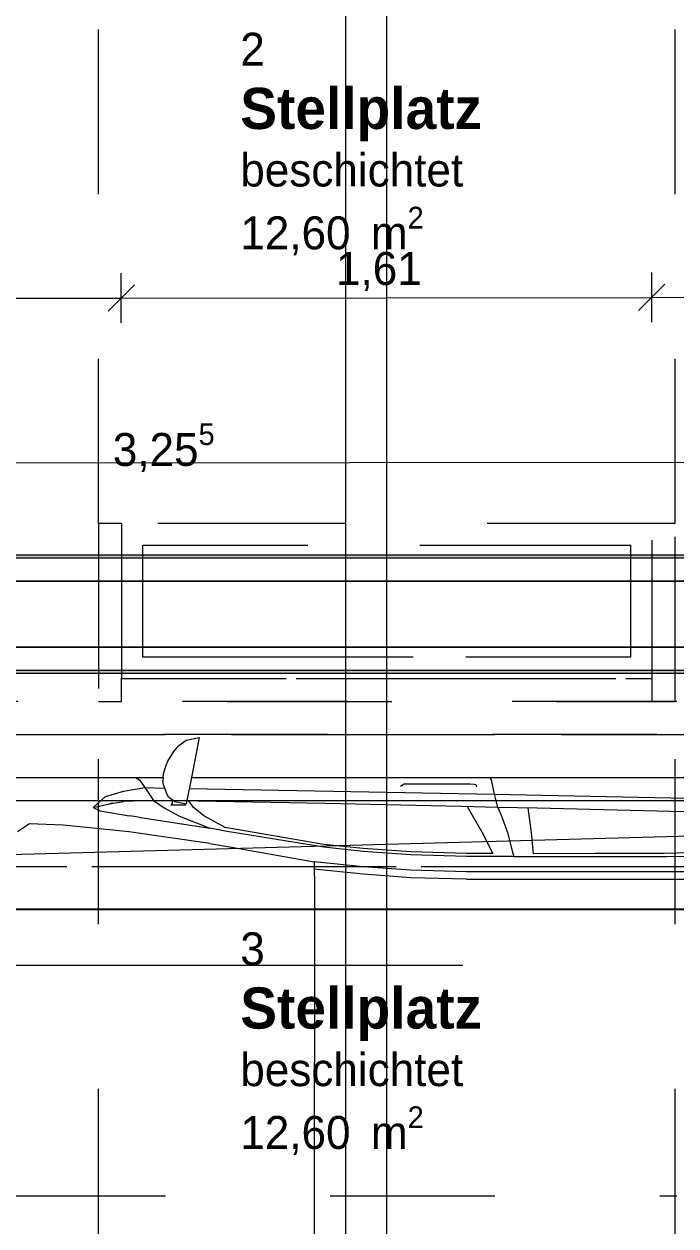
# Model space of a CAD drawing. Header units: metres. Extents: x -14 to 130, y -38 to 4.
# Drawn here: x 2.024 to 4.003, y -15.961 to -12.314 of the extents above; entities that cross this region are included whole.
import ezdxf

# ---------------------------------------------------------------- set-up
doc = ezdxf.new("R2010")
doc.units = ezdxf.units.M
doc.header["$MEASUREMENT"] = 0
for name, pattern in [('Baufluchtlinie', [0.013, 0.008, -0.005]), ('Kanal', [0.005, 0.003, -0.001, 0, -0.001]), ('Strichliert_1_-1', [2, 1, -1]), ('Untersicht', [0.001, 0.0005, -0.0005])]:
    doc.linetypes.add(name, pattern=pattern)
for name, color, linetype in [('-1._KG PP_3_210 Decke', 7, 'Continuous'), ('-1._KG PP_3_250 Träger Unterzug', 7, 'Continuous'), ('-1._KG PP_3_570 Beschriftung 3D', 7, 'Continuous'), ('-1._KG PP_3_810 Raum', 7, 'Continuous'), ('-1._KG PP_3_815 Raumbegrenzung', 7, 'Continuous'), ('-1._KG PP_3_950 Polierplan Bemaßung', 7, 'Continuous'), ('-1._KG PP_3_970 Brandschutz', 7, 'Continuous'), ('-1._KG PP_3_Bemaßen_Sperrmaß 2D', 7, 'Continuous'), ('-1._KG PP_3_Kataster Grenzpunkte_Grenzpunkt (GP) Hausecke_Kennzeichen', 7, 'Continuous'), ('-1._KG PP_3_Kataster Grenzpunkte_Grenzpunkt (GP) Zeichen im Fels_Kennzeichen', 7, 'Continuous'), ('-1._KG PP_3_Kataster Grundstücke_Grundstück', 7, 'Continuous'), ('-1._KG PP_3_Neubau_840 Baulinien', 7, 'Continuous')]:
    doc.layers.add(name, color=color, linetype=linetype)
doc.styles.add('ERSTELLTER_STIL_5', font='')
doc.styles.add('ERSTELLTER_STIL_9', font='')
doc.styles.get('ERSTELLTER_STIL_5').set_extended_font_data('Eurostile')
doc.styles.get('ERSTELLTER_STIL_9').set_extended_font_data('Eurostile', bold=True)
doc.linetypes.add('GAS', pattern='A,0,[1,415_260415_PP_VA_1_2 -1 KG1.Shx,S=0.186508,R=0,X=0,Y=0],-26.5,0', length=26.5)

msp = doc.modelspace()

# ---------------------------------------------------------------- hatches: boundary and pattern name
at = {"layer": '-1._KG PP_3_570 Beschriftung 3D', "linetype": 'Continuous', "lineweight": 0, "true_color": 0x191100}
h = msp.add_hatch(color=28, dxfattribs=at)
h.paths.add_polyline_path([(0.8669, -11.48), (0.8449, -11.48), (0.8449, -11.49), (0.8669, -11.49), (0.8669, -11.935), (1.0169, -11.935), (1.0169, -11.56), (1.7669, -11.56), (1.7669, -11.49), (4.9669, -11.49), (4.9669, -11.56), (5.7169, -11.56), (5.7169, -11.935), (5.7869, -11.935), (5.7869, -13.105), (5.7169, -13.105), (5.7169, -13.855), (4.9669, -13.855), (4.9669, -13.925), (1.7669, -13.925), (1.7669, -13.855), (1.0169, -13.855), (1.0169, -13.105), (0.8669, -13.105), (0.8669, -14.005), (1.7669, -14.005), (1.7669, -13.935), (4.9669, -13.935), (4.9669, -14.005), (5.7869, -14.005), (5.7869, -14.205), (4.9669, -14.205), (4.9669, -14.275), (1.7669, -14.275), (1.7669, -14.205), (0.8669, -14.205), (0.8669, -15.105), (1.0169, -15.105), (1.0169, -14.355), (1.7669, -14.355), (1.7669, -14.285), (4.9669, -14.285), (4.9669, -14.355), (5.7169, -14.355), (5.7169, -15.105), (5.7869, -15.105), (5.7869, -15.825), (5.7169, -15.825), (5.7169, -16.575), (4.9669, -16.575), (4.9669, -16.645), (1.7669, -16.645), (1.7669, -16.575), (1.0169, -16.575), (1.0169, -15.825), (0.8669, -15.825), (0.8669, -16.725), (1.7669, -16.725), (1.7669, -16.655), (4.9669, -16.655), (4.9669, -16.725), (5.7869, -16.725), (5.7869, -16.925), (4.9669, -16.925), (4.9669, -16.995), (1.7669, -16.995), (1.7669, -16.925), (0.8669, -16.925), (0.8669, -17.825), (1.0169, -17.825), (1.0169, -17.075), (1.7669, -17.075), (1.7669, -17.005), (4.9669, -17.005), (4.9669, -17.075), (5.7169, -17.075), (5.7169, -17.825), (5.7869, -17.825), (5.7869, -18.995), (5.7169, -18.995), (5.7169, -19.37), (4.9669, -19.37), (4.9669, -19.44), (1.7669, -19.44), (1.7669, -19.37), (1.0169, -19.37), (1.0169, -18.995), (0.8669, -18.995), (0.8669, -19.895), (1.0169, -19.895), (1.0169, -19.52), (1.7669, -19.52), (1.7669, -19.45), (4.9669, -19.45), (4.9669, -19.52), (5.7169, -19.52), (5.7169, -19.895), (5.7869, -19.895), (5.7869, -21.065), (5.7169, -21.065), (5.7169, -21.815), (4.9669, -21.815), (4.9669, -21.885), (1.7669, -21.885), (1.7669, -21.815), (1.0169, -21.815), (1.0169, -21.065), (0.8669, -21.065), (0.8669, -21.965), (1.7669, -21.965), (1.7669, -21.895), (4.9669, -21.895), (4.9669, -21.965), (5.7869, -21.965), (5.7869, -22.165), (4.9669, -22.165), (4.9669, -22.235), (1.7669, -22.235), (1.7669, -22.165), (0.8669, -22.165), (0.8669, -23.065), (1.0169, -23.065), (1.0169, -22.315), (1.7669, -22.315), (1.7669, -22.245), (4.9669, -22.245), (4.9669, -22.315), (5.7169, -22.315), (5.7169, -23.065), (5.7869, -23.065), (5.7869, -24.235), (5.7169, -24.235), (5.7169, -24.61), (4.9669, -24.61), (4.9669, -24.68), (1.7669, -24.68), (1.7669, -24.61), (1.0169, -24.61), (1.0169, -24.235), (0.8669, -24.235), (0.8669, -25.135), (1.0169, -25.135), (1.0169, -24.76), (1.7669, -24.76), (1.7669, -24.69), (4.9669, -24.69), (4.9669, -24.76), (5.7169, -24.76), (5.7169, -25.135), (5.7869, -25.135), (5.7869, -26.305), (5.7169, -26.305), (5.7169, -27.055), (4.9669, -27.055), (4.9669, -27.125), (1.7669, -27.125), (1.7669, -27.055), (1.0169, -27.055), (1.0169, -26.305), (0.8669, -26.305), (0.8669, -27.205), (1.7669, -27.205), (1.7669, -27.135), (4.9669, -27.135), (4.9669, -27.205), (5.8569, -27.205), (5.8569, -27.2189), (4.976, -27.345), (4.9859, -27.4143), (1.8181, -27.8674), (1.8082, -27.7981), (0.9173, -27.9256), (1.0447, -28.8165), (1.1932, -28.7953), (1.087, -28.0528), (1.8294, -27.9466), (1.8195, -27.8773), (4.9873, -27.4242), (4.9972, -27.4935), (5.7396, -27.3872), (5.8458, -28.1297), (5.9151, -28.1198), (6.0171, -28.8325), (5.9478, -28.8424), (6.054, -29.5849), (5.3116, -29.6911), (5.3215, -29.7604), (2.1537, -30.2135), (2.1438, -30.1442), (1.4014, -30.2504), (1.2952, -29.508), (1.1467, -29.5292), (1.2741, -30.4202), (0.9173, -30.4715), (1.0447, -31.3624), (1.1932, -31.3412), (1.087, -30.5987), (1.8294, -30.4925), (1.8195, -30.4232), (4.9873, -29.9701), (4.9972, -30.0394), (5.7396, -29.9332), (5.8458, -30.6756), (5.9151, -30.6657), (6.0171, -31.3784), (5.9478, -31.3883), (6.054, -32.1308), (5.3116, -32.237), (5.3215, -32.3063), (2.1537, -32.7594), (2.1438, -32.6901), (1.4014, -32.7963), (1.2952, -32.0539), (1.1467, -32.0751), (1.2741, -32.9661), (2.1651, -32.8386), (2.1551, -32.7693), (5.3229, -32.3162), (5.3328, -32.3855), (13.0079, -31.2875), (13.0178, -31.3553), (13.9084, -31.2254), (13.8997, -31.166), (17.0675, -30.7129), (17.0749, -30.7638), (17.9655, -30.634), (17.8356, -29.7434), (17.7645, -29.7538), (17.6625, -29.0411), (17.7318, -29.031), (17.602, -28.1404), (16.7114, -28.2702), (16.7227, -28.3479), (13.555, -28.8011), (13.5557, -28.806), (13.5448, -28.7318), (12.6543, -28.8616), (12.7841, -29.7522), (12.8533, -29.7421), (12.9553, -30.4549), (12.8879, -30.4647), (13.0065, -31.2777), (6.2223, -32.2481), (6.0963, -31.3671), (6.027, -31.377), (5.925, -30.6643), (5.9943, -30.6544), (5.8668, -29.7632), (6.2237, -29.7121), (6.0963, -28.8212), (6.027, -28.8311), (5.925, -28.1184), (5.9943, -28.1084), (5.8669, -27.2175), (5.8669, -26.305), (5.7969, -26.305), (5.7969, -25.135), (5.8669, -25.135), (5.8669, -24.235), (5.7969, -24.235), (5.7969, -23.065), (5.8669, -23.065), (5.8669, -22.165), (5.7969, -22.165), (5.7969, -21.965), (5.8669, -21.965), (5.8669, -21.065), (5.7969, -21.065), (5.7969, -19.895), (5.8669, -19.895), (5.8669, -18.995), (5.7969, -18.995), (5.7969, -17.825), (5.8669, -17.825), (5.8669, -16.925), (5.7969, -16.925), (5.7969, -16.725), (5.8669, -16.725), (5.8669, -15.825), (5.7969, -15.825), (5.7969, -15.105), (5.8669, -15.105), (5.8669, -14.205), (5.7969, -14.205), (5.7969, -14.005), (5.8669, -14.005), (5.8669, -13.105), (5.7969, -13.105), (5.7969, -11.935), (5.8669, -11.935), (5.8669, -11.035), (5.7969, -11.035), (5.7969, -9.865), (5.8669, -9.865), (5.8669, -8.965), (4.9669, -8.965), (4.9669, -9.035), (1.7669, -9.035), (1.7669, -8.965), (0.8669, -8.965), (0.8669, -9.865), (1.0169, -9.865), (1.0169, -9.115), (1.7669, -9.115), (1.7669, -9.045), (4.9669, -9.045), (4.9669, -9.115), (5.7169, -9.115), (5.7169, -9.865), (5.7869, -9.865), (5.7869, -11.035), (5.7169, -11.035), (5.7169, -11.41), (4.9669, -11.41), (4.9669, -11.48), (1.7669, -11.48), (1.7669, -11.41), (1.0169, -11.41), (1.0169, -11.035), (0.8669, -11.035)])
h.paths.add_polyline_path([(12.9325, -29.7306), (12.8243, -28.9884), (13.5665, -28.8802), (13.5564, -28.811), (16.7241, -28.3578), (16.7228, -28.3486), (16.733, -28.4186), (17.4752, -28.3104), (17.5834, -29.0526), (17.6526, -29.0425), (17.7546, -29.7552), (17.6872, -29.7651), (17.7954, -30.5072), (17.0532, -30.6154), (17.066, -30.703), (13.8983, -31.1561), (13.8867, -31.077), (13.1446, -31.1852), (13.0364, -30.443), (12.9652, -30.4534), (12.8632, -29.7407)], flags=0)

# ---------------------------------------------------------------- linework, layer by layer
at = {"layer": '-1._KG PP_3_210 Decke', "color": 7, "linetype": 'Untersicht', "lineweight": 13, "ltscale": 1000, "true_color": 0xf4f4f4, "flags": 128}
msp.add_lwpolyline([(0.1444, -3.915), (0.1845, -14.87), (15.32, -14.87), (15.32, -6.225), (10.905, -6.225), (10.905, -6.065), (8.925, -6.065), (8.925, -4.045), (8.745, -4.045), (8.745, -3.915), (5.625, -3.915), (0.8144, -3.915)], close=True, dxfattribs=at)
at = {"layer": '-1._KG PP_3_210 Decke', "color": 8, "linetype": 'Untersicht', "lineweight": 13, "ltscale": 1000, "flags": 128}
msp.add_lwpolyline([(0.1831, -14.47), (0.185, -14.9998), (0.185, -21.895), (3.305, -21.895), (3.305, -22.165), (4.905, -22.165), (4.905, -24.32), (7.875, -24.32), (7.875, -23.85), (9.87, -23.85), (9.87, -24.32), (13.0067, -24.32), (12.9484, -23.92), (12.865, -23.92), (12.865, -21.895), (18.7604, -21.895), (18.7621, -21.495), (18.7694, -20.4274), (14.6603, -20.4274), (15.32, -17.3819), (15.32, -14.87), (15.32, -14.47)], close=True, dxfattribs=at)
at = {"layer": '-1._KG PP_3_250 Träger Unterzug', "color": 76, "linetype": 'GAS', "lineweight": 13, "ltscale": 1000, "true_color": 0x3f7f02}
msp.add_line((0.6538, -14.67), (15.32, -14.67), dxfattribs=at)
at = {"layer": '-1._KG PP_3_250 Träger Unterzug', "color": 76, "linetype": 'Untersicht', "lineweight": 13, "ltscale": 1000, "true_color": 0x3f7f02, "flags": 128}
for points in [[(0.6538, -14.47), (4.105, -14.47)], [(0.6538, -14.87), (4.105, -14.87)]]:
    msp.add_lwpolyline(points, dxfattribs=at)
at = {"layer": '-1._KG PP_3_570 Beschriftung 3D', "color": 150, "linetype": 'Continuous', "lineweight": 13, "ltscale": 1000, "true_color": 0x0f7ffe}
for p, q in [((2.5163, -14.4874), (2.5554, -14.4793)), ((2.5554, -14.4793), (2.5319, -14.6)), ((2.4789, -14.5217), (2.4924, -14.5046)), ((2.4924, -14.5046), (2.5163, -14.4874)), ((2.4553, -14.5626), (2.4606, -14.5511)), ((2.4606, -14.5511), (2.4789, -14.5217)), ((2.4472, -14.5896), (2.4553, -14.5626)), ((1.7772, -14.6), (2.2573, -14.6001)), ((2.2573, -14.6001), (2.3624, -14.6)), ((2.3624, -14.6), (2.3744, -14.607)), ((2.3624, -14.6), (2.4465, -14.6)), ((2.3744, -14.607), (2.3906, -14.6303)), ((2.4465, -14.6), (2.4456, -14.6125)), ((2.4468, -14.6219), (2.4456, -14.6125)), ((2.4465, -14.6), (2.4472, -14.5896)), ((2.4549, -14.645), (2.4468, -14.6219)), ((2.5319, -14.6), (2.5163, -14.6803)), ((2.5319, -14.6), (3.4379, -14.6001)), ((3.1669, -14.6265), (3.1747, -14.6211)), ((3.1793, -14.6197), (3.1747, -14.6211)), ((3.1793, -14.6197), (3.3771, -14.6197)), ((3.3771, -14.6197), (3.3902, -14.6206)), ((3.3902, -14.6206), (3.3954, -14.6217)), ((3.3954, -14.6217), (3.3972, -14.6285)), ((3.4379, -14.6001), (4.4779, -14.6)), ((3.4424, -14.6072), (3.4379, -14.6001)), ((3.4517, -14.651), (3.4424, -14.6072)), ((2.2337, -14.6913), (2.2711, -14.6582)), ((2.2711, -14.6582), (2.3263, -14.6413)), ((2.3263, -14.6413), (2.3906, -14.6303)), ((2.3906, -14.6303), (2.4498, -14.6326)), ((2.3906, -14.6303), (2.4166, -14.6701)), ((2.4498, -14.6326), (2.4506, -14.6326)), ((2.4621, -14.6601), (2.4549, -14.645)), ((2.4802, -14.673), (2.4621, -14.6601)), ((2.5253, -14.634), (3.4517, -14.6508)), ((3.4517, -14.6508), (4.4369, -14.6707)), ((3.462, -14.6918), (3.4517, -14.651)), ((2.2337, -14.6913), (2.2836, -14.6798)), ((2.2337, -14.6913), (2.255, -14.7019)), ((2.2406, -14.6947), (2.2406, -14.6947)), ((2.2836, -14.6798), (2.3254, -14.6732)), ((2.2931, -14.6783), (2.2836, -14.6798)), ((2.4166, -14.6701), (2.3254, -14.6732)), ((2.4166, -14.6701), (2.4496, -14.6919)), ((2.4742, -14.671), (2.4166, -14.6701)), ((2.4496, -14.6919), (2.4962, -14.7175)), ((2.4708, -14.6847), (2.4749, -14.6767)), ((2.5143, -14.6846), (2.4708, -14.6847)), ((2.4749, -14.6767), (2.4739, -14.6686)), ((2.4802, -14.673), (2.5163, -14.6803)), ((2.5143, -14.6846), (2.5126, -14.6796)), ((2.5515, -14.6717), (2.518, -14.6714)), ((2.5388, -14.6916), (2.5244, -14.6715)), ((2.542, -14.6942), (2.5388, -14.6916)), ((2.5701, -14.7165), (2.542, -14.6942)), ((2.9394, -14.6796), (2.5515, -14.6717)), ((3.3505, -14.6878), (2.9394, -14.6796)), ((3.462, -14.6918), (3.3505, -14.6878)), ((3.369, -14.6884), (3.4144, -14.7671)), ((3.5817, -14.6929), (3.462, -14.6918)), ((3.462, -14.6918), (3.4716, -14.7148)), ((3.5641, -14.7671), (3.5542, -14.6926)), ((3.9863, -14.7032), (3.5817, -14.6929)), ((2.255, -14.7019), (2.3433, -14.7164)), ((2.3583, -14.7189), (2.3433, -14.7164)), ((2.3713, -14.7209), (2.3583, -14.7189)), ((2.3583, -14.7189), (2.3583, -14.7189)), ((2.3713, -14.7209), (2.5879, -14.7544)), ((2.4962, -14.7175), (2.5877, -14.7544)), ((2.6347, -14.7524), (2.5701, -14.7165)), ((3.4716, -14.7148), (3.4914, -14.7671)), ((4.3063, -14.7117), (3.9863, -14.7032)), ((2.0408, -14.7404), (2.0039, -14.7647)), ((2.1424, -14.7451), (2.0408, -14.7404)), ((2.2038, -14.7508), (2.1424, -14.7451)), ((2.2536, -14.7561), (2.2038, -14.7508)), ((2.3425, -14.7652), (2.2536, -14.7561)), ((2.5883, -14.8002), (2.3425, -14.7652)), ((2.6344, -14.763), (2.5877, -14.7544)), ((2.9338, -14.8121), (2.6344, -14.763)), ((2.9339, -14.8032), (2.6347, -14.7524)), ((3.4144, -14.7671), (3.4465, -14.8305)), ((3.4914, -14.7671), (3.5053, -14.8225)), ((3.5688, -14.8215), (3.5641, -14.7671)), ((2.5883, -14.8002), (2.6594, -14.8125)), ((3.0535, -14.8159), (2.9339, -14.8032)), ((2.6599, -14.8126), (2.6594, -14.8125)), ((2.6599, -14.8126), (2.9049, -14.8559)), ((3.0534, -14.8248), (2.9338, -14.8121)), ((3.0535, -14.8159), (3.0534, -14.8159)), ((3.1979, -14.8351), (3.0534, -14.8248)), ((3.198, -14.8262), (3.0535, -14.8159)), ((3.3666, -14.8397), (3.1979, -14.8351)), ((3.198, -14.8352), (3.1979, -14.8352)), ((3.3666, -14.8308), (3.198, -14.8262)), ((3.198, -14.8263), (3.198, -14.8263)), ((3.4465, -14.8305), (3.3666, -14.8308)), ((3.51, -14.84), (3.3666, -14.8397)), ((3.5053, -14.8225), (3.51, -14.84)), ((3.51, -14.8399), (3.5678, -14.8399)), ((3.51, -14.84), (3.51, -14.84)), ((3.51, -14.84), (3.51, -14.84)), ((3.5678, -14.8399), (3.7579, -14.8399)), ((3.5703, -14.8317), (3.5688, -14.8215)), ((3.7578, -14.8307), (3.5703, -14.8317)), ((3.9665, -14.8308), (3.7578, -14.8307)), ((3.7579, -14.8399), (3.9741, -14.8399)), ((4.1548, -14.8268), (3.9665, -14.8308)), ((3.9741, -14.8399), (4.1688, -14.8357)), ((2.9049, -14.8559), (2.9051, -14.9407)), ((2.9049, -14.8559), (2.9049, -14.8559)), ((2.9049, -14.8559), (2.9049, -14.8559)), ((3.0535, -14.8716), (2.9049, -14.8559)), ((3.0535, -14.894), (2.9049, -14.8784)), ((3.198, -14.8818), (3.0535, -14.8716)), ((3.198, -14.9043), (3.0535, -14.894)), ((3.3666, -14.8864), (3.198, -14.8818)), ((3.3666, -14.9089), (3.198, -14.9043)), ((4.1688, -14.8864), (3.3666, -14.8864)), ((3.3666, -14.9089), (4.4276, -14.9089)), ((2.9051, -14.9407), (2.9051, -15.1129)), ((2.9051, -14.9407), (2.9051, -14.9407)), ((2.9051, -15.1129), (2.9051, -15.2321)), ((2.9051, -15.2321), (2.9051, -15.3492)), ((2.9051, -15.3492), (2.9051, -15.465)), ((2.9051, -15.5808), (2.9051, -15.465)), ((2.9051, -15.6979), (2.9051, -15.5808)), ((2.9051, -15.8171), (2.9051, -15.6979)), ((2.9051, -15.9893), (2.9051, -15.8171))]:
    msp.add_line(p, q, dxfattribs=at)
at = {"layer": '-1._KG PP_3_570 Beschriftung 3D', "color": 40, "linetype": 'Continuous', "lineweight": 0, "ltscale": 1000, "true_color": 0xffb300, "flags": 128}
for points in [[(1.7669, -13.925), (4.9669, -13.925)], [(4.9669, -13.935), (1.7669, -13.935)], [(1.7669, -14.275), (4.9669, -14.275)], [(4.9669, -14.285), (1.7669, -14.285)]]:
    msp.add_lwpolyline(points, dxfattribs=at)
at = {"layer": '-1._KG PP_3_810 Raum', "color": 5, "linetype": 'Continuous', "lineweight": 0, "ltscale": 1000, "flags": 128}
for points in [[(0.8669, -11.485), (0.8669, -14.005), (5.8669, -14.005), (5.8669, -11.485)], [(0.8669, -14.205), (0.8669, -16.725), (5.8669, -16.725), (5.8669, -14.205)]]:
    msp.add_lwpolyline(points, close=True, dxfattribs=at)
at = {"layer": '-1._KG PP_3_815 Raumbegrenzung', "color": 5, "linetype": 'Continuous', "lineweight": 0, "ltscale": 1000, "flags": 128}
for points in [[(5.8669, -14.005), (0.8669, -14.005), (0.8669, -11.485), (5.8669, -11.485)], [(5.8669, -16.725), (0.8669, -16.725), (0.8669, -14.205), (5.8669, -14.205)]]:
    msp.add_lwpolyline(points, close=True, dxfattribs=at)
at = {"layer": '-1._KG PP_3_970 Brandschutz', "color": 16, "linetype": 'GAS', "lineweight": 13, "ltscale": 1000, "true_color": 0x7e0000}
for p, q in [((3.125, -14.3), (3.125, -8.505)), ((3.125, -19.515), (3.125, -13.83))]:
    msp.add_line(p, q, dxfattribs=at)
at = {"layer": '-1._KG PP_3_970 Brandschutz', "color": 16, "linetype": 'Untersicht', "lineweight": 13, "ltscale": 1000, "true_color": 0x7e0000, "flags": 128}
for points in [[(2.25, -13.83), (2.25, -8.705)], [(4, -13.83), (4, -8.705)], [(2.32, -13.83), (2.25, -13.83), (2.25, -14.37), (4, -14.37), (4, -13.83), (3.93, -13.83)], [(2.25, -13.83), (2.25, -14.37)], [(4, -13.83), (3.93, -13.83), (2.32, -13.83), (2.25, -13.83)], [(3.93, -13.83), (2.32, -13.83)], [(2.32, -13.83), (2.32, -14.3), (3.93, -14.3), (3.93, -13.83)], [(4, -14.37), (4, -13.83)], [(2.385, -14.235), (2.385, -13.895)], [(2.385, -13.895), (3.865, -13.895)], [(3.865, -13.895), (3.865, -14.235)], [(3.865, -14.235), (2.385, -14.235)], [(2.32, -14.3), (3.93, -14.3)], [(2.32, -14.37), (2.32, -14.3)], [(3.93, -14.37), (3.93, -14.3)], [(2.25, -19.045), (2.25, -14.37)], [(2.25, -14.37), (2.32, -14.37)], [(3.93, -14.37), (4, -14.37)], [(4, -19.045), (4, -14.37)]]:
    msp.add_lwpolyline(points, dxfattribs=at)
msp.add_lwpolyline([(3.865, -13.895), (3.865, -14.235), (2.385, -14.235), (2.385, -13.895)], close=True, dxfattribs=at)
at = {"layer": '-1._KG PP_3_Bemaßen_Sperrmaß 2D', "color": 5, "linetype": 'GAS', "lineweight": 0, "ltscale": 1000}
for p, q in [((3, 3), (3, -36)), ((-1.5, -15), (21, -15))]:
    msp.add_line(p, q, dxfattribs=at)
at = {"layer": '-1._KG PP_3_Kataster Grenzpunkte_Grenzpunkt (GP) Hausecke_Kennzeichen', "color": 6, "linetype": 'Continuous', "lineweight": 13, "ltscale": 1000, "true_color": 0xfb02fe}
for p, q in [((2.3192, -13.2202), (2.3191, -13.0702)), ((3.9292, -13.2182), (3.9291, -13.0682)), ((2.3591, -13.1052), (2.2792, -13.1853)), ((3.9691, -13.1032), (3.8892, -13.1833)), ((3.9291, -13.1432), (15.1197, -13.1293)), ((0.8482, -13.1471), (2.3191, -13.1452)), ((2.3191, -13.1452), (3.9291, -13.1432))]:
    msp.add_line(p, q, dxfattribs=at)
at = {"layer": '-1._KG PP_3_Kataster Grenzpunkte_Grenzpunkt (GP) Hausecke_Kennzeichen', "color": 76, "linetype": 'Continuous', "lineweight": 13, "ltscale": 1000, "true_color": 0x3f7f02}
msp.add_line((0.8495, -13.6471), (4.1046, -13.643), dxfattribs=at)
at = {"layer": '-1._KG PP_3_Kataster Grenzpunkte_Grenzpunkt (GP) Hausecke_Kennzeichen', "color": 7, "linetype": 'Strichliert_1_-1', "lineweight": 13, "ltscale": 1000}
msp.add_line((0.6563, -14.8699), (15.32, -14.47), dxfattribs=at)
at = {"layer": '-1._KG PP_3_Kataster Grenzpunkte_Grenzpunkt (GP) Zeichen im Fels_Kennzeichen', "color": 171, "linetype": 'Kanal', "lineweight": 13, "ltscale": 1000, "true_color": 0x6c6cff, "flags": 128}
msp.add_lwpolyline([(0.3553, -15.17), (4.8747, -15.17), (5.4314, -15.7268), (5.4314, -22.0654)], dxfattribs=at)
at = {"layer": '-1._KG PP_3_Kataster Grundstücke_Grundstück', "color": 30, "linetype": 'Untersicht', "lineweight": 13, "ltscale": 1000, "true_color": 0xff6400, "flags": 128}
for points in [[(4.005, -14.37), (0.9527, -14.37)], [(4.005, -14.37), (0.9531, -14.37)], [(0.9531, -14.47), (4.005, -14.47)], [(0.9531, -15.87), (4.005, -15.87)]]:
    msp.add_lwpolyline(points, dxfattribs=at)
at = {"layer": '-1._KG PP_3_Neubau_840 Baulinien', "color": 1, "linetype": 'Baufluchtlinie', "lineweight": 25, "ltscale": 1000, "true_color": 0xfb0106, "flags": 128}
msp.add_lwpolyline([(-3.9335, -14.9777), (0, -15), (18.9876, -15.0005), (22.8486, -15.0037)], dxfattribs=at)

# ---------------------------------------------------------------- texts
at = {"layer": '-1._KG PP_3_810 Raum', "color": 7, "linetype": 'Continuous', "lineweight": 13, "attachment_point": 1}
for s, insert, char_height, style in [('\\A1;{\\pql;\\pt0;\\fEurostile|b0|i0|c0|p0;\\W1.000000;2}', (2.6803, -12.3402), 0.1, 'ERSTELLTER_STIL_5'), ('\\A1;{\\pql;\\pt0;\\fEurostile|b1|i0|c0|p0;\\W1.000000;Stellplatz}', (2.6803, -12.5073), 0.125, 'ERSTELLTER_STIL_9'), ('\\A1;{\\pql;\\pt0;\\fEurostile|b0|i0|c0|p0;\\W1.000000;beschichtet}', (2.6803, -12.7068), 0.1, 'ERSTELLTER_STIL_5'), ('\\A1;{\\pql;\\pt0,0.05;\\fEurostile|b0|i0|c0|p0;\\W1.000000;12,60\\fEurostile|b0|i0|c0|p0;\\W1.000000;\\A1{\\H.66x;\\S^  ;}\\fEurostile|b0|i0|c0|p0;\\W1.000000; m\\fEurostile|b0|i0|c0|p0;\\W1.000000;\\A1{\\H.66x;\\S2^  ;}}', (2.6803, -12.8683), 0.1, 'ERSTELLTER_STIL_5'), ('\\A1;{\\pql;\\pt0;\\fEurostile|b0|i0|c0|p0;\\W1.000000;3}', (2.6803, -15.0702), 0.1, 'ERSTELLTER_STIL_5'), ('\\A1;{\\pql;\\pt0;\\fEurostile|b1|i0|c0|p0;\\W1.000000;Stellplatz}', (2.6803, -15.2373), 0.125, 'ERSTELLTER_STIL_9'), ('\\A1;{\\pql;\\pt0;\\fEurostile|b0|i0|c0|p0;\\W1.000000;beschichtet}', (2.6803, -15.4368), 0.1, 'ERSTELLTER_STIL_5'), ('\\A1;{\\pql;\\pt0,0.05;\\fEurostile|b0|i0|c0|p0;\\W1.000000;12,60\\fEurostile|b0|i0|c0|p0;\\W1.000000;\\A1{\\H.66x;\\S^  ;}\\fEurostile|b0|i0|c0|p0;\\W1.000000; m\\fEurostile|b0|i0|c0|p0;\\W1.000000;\\A1{\\H.66x;\\S2^  ;}}', (2.6803, -15.5983), 0.1, 'ERSTELLTER_STIL_5')]:
    msp.add_mtext(s, dxfattribs=dict(at, insert=insert, char_height=char_height, style=style))
at = {"layer": '-1._KG PP_3_950 Polierplan Bemaßung', "color": 6, "linetype": 'Continuous', "lineweight": 13, "true_color": 0xfb02fe, "insert": (2.9709, -13.1244), "char_height": 0.1, "width": 0.306373, "attachment_point": 7, "rotation": 0.0714, "style": 'ERSTELLTER_STIL_5'}
msp.add_mtext('\\A1;{\\pql;\\fEurostile|b0|i0|c0|p0;\\W1.000000;1,61}', dxfattribs=at)
at = {"layer": '-1._KG PP_3_Kataster Grenzpunkte_Grenzpunkt (GP) Hausecke_Kennzeichen', "color": 76, "linetype": 'Continuous', "lineweight": 13, "true_color": 0x3f7f02, "insert": (2.2935, -13.6842), "char_height": 0.1, "attachment_point": 7, "rotation": 0.0714, "style": 'ERSTELLTER_STIL_5'}
msp.add_mtext('\\A1;{\\pql;\\fEurostile|b0|i0|c0|p0;\\W1.000000;3,25\\fEurostile|b0|i0|c0|p0;\\W1.000000;\\A1{\\H.66x;\\S5^  ;}}', dxfattribs=at)

doc.saveas('drawing.dxf')
